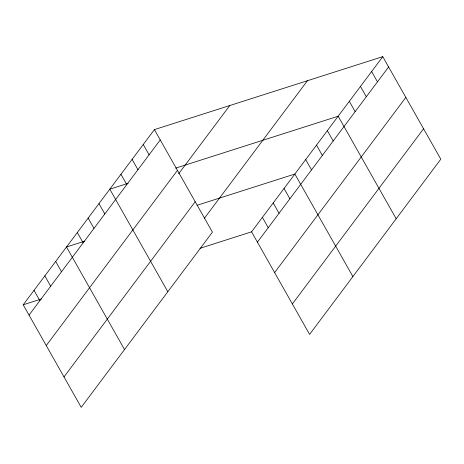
<?xml version="1.0" encoding="UTF-8"?>
<svg xmlns="http://www.w3.org/2000/svg" width="464" height="464" viewBox="0 0 464 464"><rect width="100%" height="100%" fill="white"/><g stroke="black" fill="none" stroke-linecap="round" stroke-linejoin="round"><path stroke-width="0.7" d="M154.408 129.613L212.431 232.162L81.217 407.351L23.2 304.802L154.408 129.613L382.783 56.649L440.8 159.198L309.592 334.387L251.569 231.838L382.783 56.649M29.035 315.114L160.242 139.925M46.255 345.552L177.463 170.363M178.663 173.768L229.773 105.537M63.997 376.913L195.205 201.724M204.351 218.341L307.417 80.73M257.41 242.156L388.617 66.967M274.63 272.588L405.838 97.405M292.372 303.949L423.58 128.76M128.128 183.321L109.8 189.173L167.817 291.723M175.653 168.136L338.169 116.215L396.186 218.764M84.831 241.129L66.497 246.987L124.52 349.537M197.032 205.285L294.872 174.029L352.889 276.579M23.2 304.802L41.534 298.944M199.972 248.327L251.569 231.838M371.629 71.543L377.464 81.855M360.476 86.432L366.311 96.744M349.322 101.326L355.157 111.638M327.346 130.668L333.181 140.981M316.518 145.122L322.352 155.434M305.695 159.575L311.53 169.888M284.043 188.483L289.884 198.795M273.221 202.936L279.055 213.249M262.398 217.384L268.233 227.702M143.254 144.501L149.089 154.814M132.101 159.396L137.936 169.708M120.953 174.284L126.788 184.597M98.971 203.626L104.806 213.945M88.148 218.08L93.983 228.392M77.326 232.534L83.16 242.846M55.674 261.441L61.509 271.753M44.851 275.894L50.686 286.207M34.023 290.348L39.858 300.66"/></g></svg>
